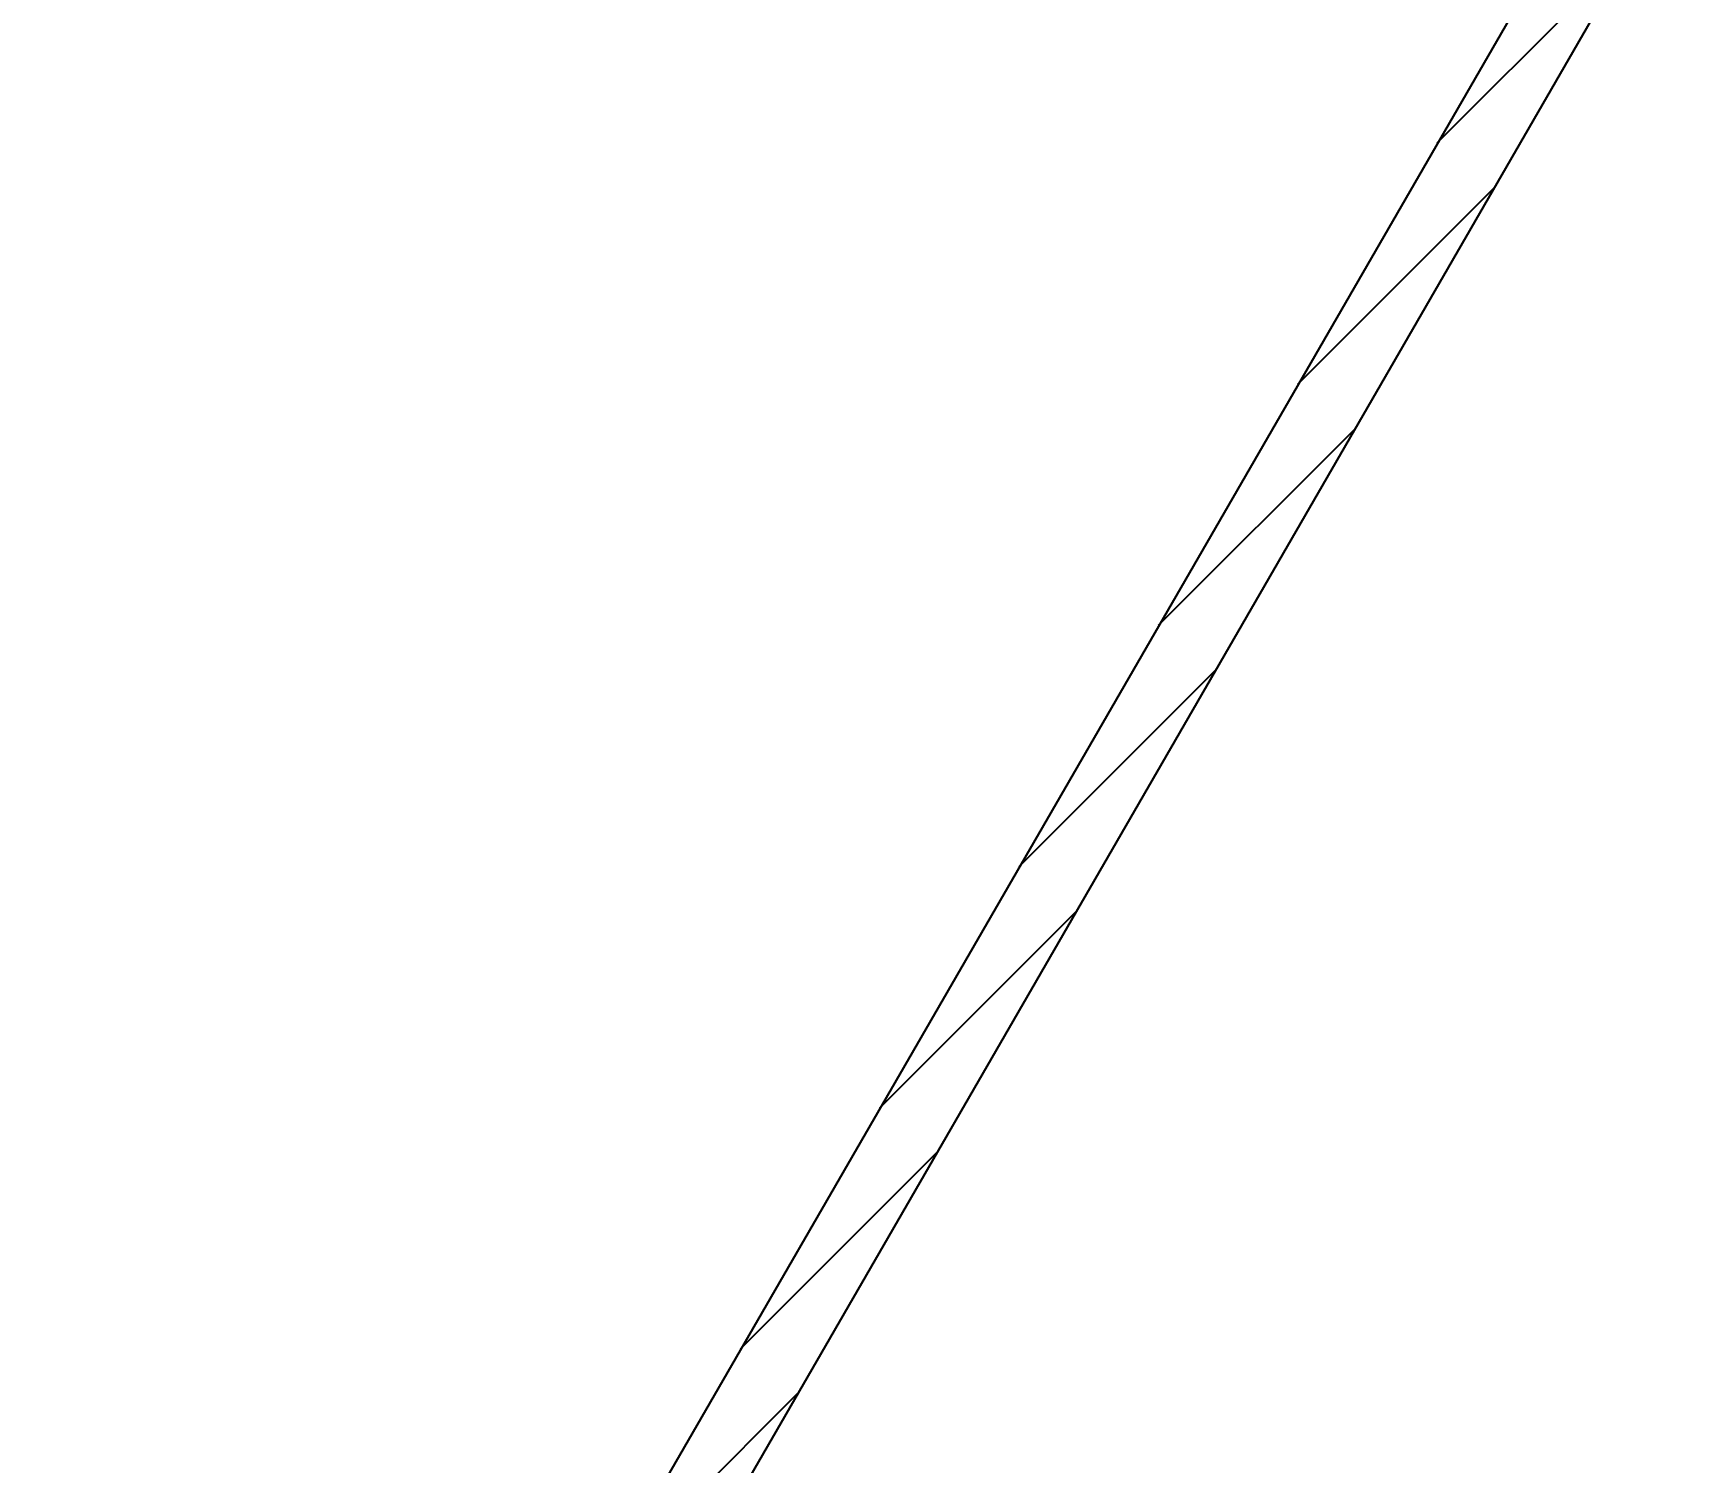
# Model space of a CAD drawing. Header units: millimetres. Extents: x 524954 to 526204, y 9523489 to 9524010.
# Drawn here: x 526016.75 to 526022.53, y 9523921.49 to 9523926.45 of the extents above; entities that cross this region are included whole.
import ezdxf

# ---------------------------------------------------------------- set-up
doc = ezdxf.new("R2010")
doc.units = ezdxf.units.MM
doc.linetypes.add('CACHE2', pattern=[4.7625, 3.175, -1.5875])
for name, color, linetype in [('Cloture', 7, 'Continuous'), ('Murs', 1, 'Continuous'), ('Toponomie', 7, 'CACHE2')]:
    doc.layers.add(name, color=color, linetype=linetype)
doc.styles.get("Standard").update_dxf_attribs({"font": 'arial.ttf'})

msp = doc.modelspace()

# ---------------------------------------------------------------- hatches: boundary and pattern name
at = {"layer": 'Murs'}
h = msp.add_hatch(dxfattribs=at)
h.set_pattern_fill('_U', color=256, scale=0.25, angle=45, style=0, pattern_type=0)
h.set_pattern_definition([(45, (0, 0), (-0.1767766952966, 0.1767766952966), [])])
h.paths.add_polyline_path([(526027.2311, 9523935.2789), (526027.0228, 9523935.4182), (526013.0424, 9523911.2084), (526005.0703, 9523898.1967), (525997.1658, 9523884.9716), (525997.3803, 9523884.8433), (526005.2842, 9523898.0672), (526013.2573, 9523911.0806)])

# ---------------------------------------------------------------- linework, layer by layer
at = {"layer": 'Cloture', "elevation": 308.28, "flags": 128}
for points in [[(525997.3803, 9523884.8433), (526005.2842, 9523898.0672), (526013.2573, 9523911.0806), (526027.4741, 9523935.6997), (526035.8582, 9523949.3466)], [(525997.1658, 9523884.9716), (526005.0703, 9523898.1967), (526013.0424, 9523911.2084), (526027.2635, 9523935.8273)]]:
    msp.add_lwpolyline(points, dxfattribs=at)

# ---------------------------------------------------------------- texts
at = {"layer": 'Toponomie', "insert": (526020.4271, 9523897.5476), "char_height": 2, "width": 38.520356, "attachment_point": 1, "rotation": 60.52788}
msp.add_mtext('AVENUE FULBERT YOULOU', dxfattribs=at)

doc.saveas('drawing.dxf')
